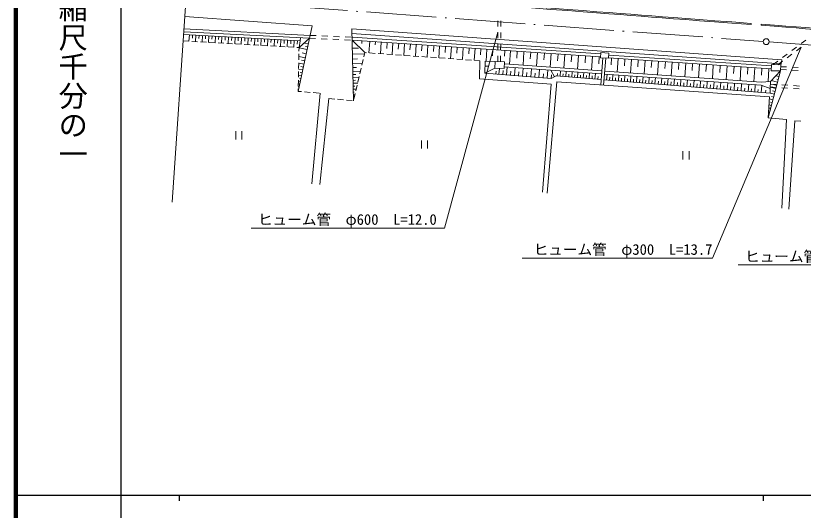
# Model space of a CAD drawing. Units: millimetres, scale not verified. Extents: x 40000 to 680000, y 20000 to 380000.
# Drawn here: x 40000 to 174875, y 202409 to 287218 of the extents above; entities that cross this region are included whole.
import ezdxf
from ezdxf.enums import TextEntityAlignment as Align

# ---------------------------------------------------------------- set-up
doc = ezdxf.new("R2010")
doc.units = ezdxf.units.MM
doc.header["$LTSCALE"] = 1000
doc.linetypes.add('LONG_DASHED_DOTTED', pattern=[15.25, 12, -1.5, 0.25, -1.5])
for name, color, linetype, lineweight in [('M-BGD', 7, 'Continuous', 13), ('M-BMK', 7, 'LONG_DASHED_DOTTED', 13), ('M-STR-HTXT', 7, 'Continuous', 13), ('M-TTL', 2, 'Continuous', 140), ('M-TTL-BAND', 7, 'Continuous', 25)]:
    doc.layers.add(name, color=color, linetype=linetype, lineweight=lineweight)
doc.styles.add('@ＭＳ ゴシック', font='')
doc.styles.add('ＭＳ ゴシック', font='')
doc.styles.get('@ＭＳ ゴシック').set_extended_font_data('@MS Gothic')
doc.styles.get('ＭＳ ゴシック').set_extended_font_data('MS Gothic')

msp = doc.modelspace()

# ---------------------------------------------------------------- linework, layer by layer
at = {"layer": 'M-BGD'}
for p, q in [((122568, 285360), (122573, 286360)), ((123068, 285348), (123073, 286348)), ((68798, 284949), (90435, 283851)), ((165961, 285892), (165946, 285693)), ((167660, 285576), (167675, 285775)), ((68764, 284450), (90328, 283356)), ((69733, 283955), (69670, 282840)), ((70291, 283924), (70259, 283366)), ((70849, 283892), (70786, 282776)), ((71407, 283861), (71375, 283303)), ((71965, 283830), (71902, 282712)), ((72523, 283798), (72492, 283240)), ((73082, 283767), (73019, 282649)), ((73641, 283735), (73610, 283176)), ((74200, 283704), (74137, 282585)), ((74760, 283672), (74728, 283113)), ((75319, 283641), (75256, 282521)), ((75879, 283609), (75847, 283049)), ((76439, 283578), (76376, 282457)), ((76999, 283546), (76968, 282986)), ((77559, 283515), (77496, 282393)), ((78120, 283483), (78089, 282922)), ((78681, 283452), (78618, 282329)), ((79242, 283420), (79211, 282859)), ((79803, 283389), (79740, 282265)), ((80365, 283357), (80333, 282795)), ((80927, 283325), (80863, 282201)), ((81489, 283294), (81457, 282732)), ((82051, 283262), (81987, 282137)), ((90328, 283356), (88523, 281764)), ((90328, 283356), (91327, 283310)), ((90435, 283851), (91434, 283805)), ((92326, 283264), (93325, 283218)), ((92433, 283759), (93432, 283713)), ((94430, 283668), (95429, 283622)), ((96428, 283576), (97427, 283530)), ((97589, 284158), (171119, 278989)), ((97603, 283522), (140202, 280657)), ((122558, 283360), (122563, 284360)), ((123058, 283348), (123063, 284348)), ((68660, 282897), (69658, 282840)), ((70157, 282812), (71156, 282755)), ((71655, 282727), (72653, 282670)), ((73153, 282641), (74151, 282584)), ((74650, 282556), (75648, 282499)), ((76148, 282470), (77146, 282413)), ((77645, 282385), (78644, 282328)), ((79143, 282299), (80141, 282242)), ((80640, 282214), (81639, 282157)), ((82138, 282128), (83136, 282071)), ((82613, 283230), (82582, 282668)), ((83176, 283199), (83112, 282073)), ((83635, 282043), (84634, 281986)), ((83739, 283167), (83707, 282604)), ((84302, 283135), (84238, 282009)), ((84865, 283104), (84833, 282540)), ((85133, 281958), (86131, 281901)), ((85429, 283072), (85365, 281944)), ((85992, 283040), (85961, 282476)), ((86556, 283008), (86493, 281880)), ((87121, 282977), (87089, 282412)), ((87685, 282945), (87621, 281816)), ((88249, 282913), (88218, 282348)), ((88728, 282886), (88523, 281764)), ((90118, 282378), (89396, 282533)), ((90013, 281889), (89652, 281967)), ((94324, 283172), (95323, 283126)), ((96322, 283080), (97321, 283034)), ((97615, 283020), (140172, 280158)), ((99793, 280884), (97615, 283020)), ((99290, 282907), (99258, 282439)), ((100625, 282818), (100492, 280835)), ((101611, 282751), (101576, 282241)), ((102604, 282684), (102470, 280697)), ((103598, 282618), (103531, 281624)), ((104592, 282551), (104458, 280557)), ((105588, 282484), (105521, 281487)), ((106585, 282417), (106450, 280418)), ((107584, 282350), (107517, 281350)), ((108584, 282282), (108449, 280278)), ((109586, 282215), (109519, 281213)), ((110589, 282148), (110453, 280137)), ((111594, 282080), (111526, 281075)), ((112599, 282012), (112463, 279996)), ((113607, 281945), (113539, 280937)), ((122549, 281360), (122554, 282360)), ((123049, 281348), (123054, 282348)), ((174503, 282439), (175303, 283039)), ((86631, 281872), (87629, 281815)), ((88128, 281787), (88523, 281764)), ((88501, 280660), (88481, 279660)), ((88523, 281764), (88511, 281160)), ((89908, 281400), (88522, 281698)), ((89759, 280707), (89066, 280856)), ((97647, 281653), (98682, 281678)), ((97671, 280618), (99742, 280667)), ((99629, 280186), (99793, 280884)), ((99793, 280884), (100074, 280865)), ((100573, 280830), (101570, 280760)), ((102069, 280725), (103067, 280655)), ((103565, 280620), (104563, 280550)), ((114615, 281877), (114479, 279855)), ((115626, 281809), (115558, 280798)), ((116637, 281741), (116500, 279713)), ((117650, 281673), (117582, 280659)), ((118664, 281604), (118528, 279571)), ((119681, 281536), (119613, 280519)), ((120698, 281468), (120559, 279403)), ((121730, 281398), (121661, 280366)), ((123748, 281263), (123682, 280277)), ((124733, 281196), (124578, 278884)), ((125890, 281119), (125812, 279962)), ((127046, 281041), (126890, 278718)), ((128207, 280963), (128129, 279802)), ((129368, 280885), (129212, 278552)), ((130535, 280806), (130456, 279640)), ((131701, 280728), (131543, 278386)), ((132872, 280649), (132793, 279478)), ((134043, 280570), (133885, 278218)), ((171302, 280040), (172102, 280640)), ((172113, 280022), (172913, 280622)), ((172902, 281239), (173703, 281839)), ((173713, 281222), (174513, 281822)), ((89611, 280014), (88493, 280254)), ((89490, 279455), (88932, 279575)), ((97691, 279796), (98513, 279815)), ((99286, 278725), (99515, 279699)), ((105062, 280515), (106059, 280445)), ((106558, 280410), (107556, 280340)), ((108054, 280305), (109052, 280235)), ((109551, 280200), (110548, 280131)), ((111047, 280096), (112045, 280026)), ((112543, 279991), (113541, 279921)), ((114040, 279886), (115037, 279816)), ((115536, 279781), (116534, 279711)), ((117032, 279676), (118030, 279606)), ((118529, 279571), (119455, 279506)), ((122539, 279360), (122544, 280360)), ((123039, 279348), (123044, 280348)), ((135219, 280491), (135140, 279315)), ((136395, 280412), (136236, 278050)), ((137576, 280333), (137497, 279152)), ((138757, 280253), (138598, 277881)), ((139943, 280174), (139863, 278988)), ((140185, 275351), (140558, 279985)), ((140683, 275315), (141058, 279955)), ((141540, 279976), (169404, 278097)), ((141570, 280475), (169414, 278597)), ((142044, 279942), (141968, 278823)), ((143163, 279867), (143008, 277566)), ((144313, 279789), (144236, 278639)), ((145464, 279712), (145308, 277401)), ((146619, 279634), (146541, 278479)), ((147774, 279556), (147617, 277236)), ((148934, 279478), (148855, 278318)), ((150093, 279399), (149936, 277071)), ((151258, 279321), (151179, 278156)), ((152422, 279242), (152264, 276904)), ((169702, 278840), (170502, 279440)), ((170512, 278823), (171312, 279423)), ((89160, 277918), (88449, 278071)), ((88471, 279160), (88450, 278160)), ((89370, 278896), (88469, 279090)), ((89265, 278407), (88815, 278504)), ((97710, 278974), (99354, 279013)), ((97725, 278322), (98378, 278337)), ((98944, 277265), (99172, 278238)), ((120368, 277393), (122077, 278206)), ((120391, 278586), (121004, 278574)), ((122745, 277190), (122830, 278188)), ((123672, 278447), (140338, 277256)), ((123684, 278948), (140378, 277754)), ((124078, 277076), (124192, 278410)), ((125430, 276961), (125546, 278313)), ((126801, 276844), (126918, 278215)), ((128191, 276726), (128309, 278116)), ((129600, 276606), (129720, 278015)), ((131028, 276484), (131150, 277913)), ((132261, 276716), (131661, 277876)), ((153591, 279163), (153512, 277994)), ((154760, 279085), (154602, 276737)), ((155934, 279005), (155855, 277832)), ((157108, 278926), (156949, 276569)), ((158286, 278847), (158207, 277668)), ((159465, 278767), (159305, 276401)), ((160648, 278687), (160568, 277504)), ((161831, 278608), (161671, 276231)), ((163020, 278527), (162939, 277339)), ((164208, 278447), (164047, 276062)), ((165400, 278367), (165320, 277174)), ((166593, 278286), (166432, 275891)), ((167791, 278206), (167710, 277008)), ((168989, 278125), (168840, 275920)), ((171003, 277980), (172002, 277931)), ((171014, 278480), (172013, 278431)), ((171119, 278989), (171021, 278812)), ((173001, 277882), (174000, 277833)), ((173011, 278382), (174010, 278333)), ((88440, 277661), (88420, 276661)), ((88950, 276941), (88428, 277053)), ((88845, 276452), (88584, 276508)), ((89055, 277430), (88700, 277506)), ((97740, 277669), (99046, 277699)), ((97752, 277150), (98271, 277163)), ((97765, 276632), (98801, 276656)), ((98602, 275804), (98830, 276778)), ((122246, 277233), (122288, 277732)), ((123412, 277133), (123468, 277800)), ((124754, 277019), (124812, 277695)), ((126116, 276903), (126174, 277588)), ((127496, 276785), (127555, 277480)), ((128895, 276666), (128955, 277370)), ((130314, 276545), (130375, 277259)), ((131678, 276429), (131734, 277079)), ((132720, 276871), (132757, 277335)), ((133218, 276831), (133293, 277759)), ((133717, 276791), (133754, 277260)), ((134215, 276752), (134290, 277688)), ((134714, 276712), (134751, 277184)), ((135212, 276672), (135288, 277617)), ((135710, 276632), (135749, 277109)), ((136209, 276592), (136285, 277545)), ((136707, 276552), (136746, 277033)), ((137206, 276512), (137283, 277474)), ((137704, 276472), (137743, 276957)), ((138202, 276432), (138280, 277403)), ((138701, 276392), (138740, 276882)), ((139199, 276352), (139278, 277331)), ((139698, 276312), (139737, 276806)), ((140837, 277220), (167650, 275303)), ((140877, 277718), (167686, 275801)), ((141193, 276193), (141273, 277189)), ((141695, 276152), (141735, 276655)), ((142198, 276112), (142278, 277117)), ((142704, 276072), (142745, 276578)), ((143211, 276031), (143292, 277044)), ((143722, 275990), (143763, 276501)), ((144233, 275949), (144315, 276971)), ((145264, 275867), (145346, 276897)), ((146304, 275783), (146387, 276823)), ((147352, 275699), (147436, 276748)), ((148410, 275615), (148495, 276672)), ((149477, 275529), (149563, 276596)), ((150553, 275443), (150640, 276519)), ((170998, 277744), (168872, 269727)), ((169262, 275964), (170998, 277744)), ((170742, 276777), (170197, 276922)), ((88410, 276161), (88390, 275161)), ((88740, 275963), (88407, 276035)), ((88635, 275474), (88469, 275510)), ((97776, 276132), (98165, 276141)), ((97788, 275632), (98566, 275651)), ((98259, 274344), (98487, 275318)), ((144748, 275908), (144790, 276423)), ((145784, 275825), (145825, 276345)), ((146828, 275741), (146870, 276266)), ((147881, 275657), (147924, 276186)), ((148944, 275572), (148986, 276105)), ((150015, 275486), (150058, 276024)), ((151096, 275399), (151140, 275942)), ((151639, 275356), (151726, 276441)), ((152186, 275312), (152230, 275859)), ((152734, 275268), (152821, 276363)), ((153286, 275224), (153330, 275776)), ((153838, 275180), (153926, 276284)), ((154395, 275135), (154439, 275692)), ((154951, 275091), (155041, 276204)), ((155513, 275046), (155558, 275607)), ((156075, 275001), (156165, 276124)), ((156641, 274955), (156687, 275522)), ((157208, 274910), (157299, 276043)), ((157779, 274864), (157825, 275435)), ((158351, 274818), (158442, 275961)), ((158927, 274772), (158973, 275348)), ((159503, 274726), (159596, 275879)), ((160085, 274679), (160131, 275261)), ((160666, 274633), (160759, 275795)), ((161252, 274586), (161299, 275172)), ((161839, 274539), (161933, 275712)), ((163021, 274444), (163116, 275627)), ((164214, 274349), (164310, 275542)), ((165437, 274251), (165533, 275454)), ((166562, 274161), (166660, 275374)), ((167660, 274073), (167755, 275265)), ((169235, 275501), (170233, 275433)), ((170486, 275811), (169395, 276100)), ((170341, 275265), (169796, 275410)), ((170614, 276294), (170341, 276366)), ((171230, 275364), (172228, 275295)), ((173225, 275226), (174223, 275157)), ((88425, 274496), (88354, 274512)), ((88380, 274661), (88371, 274245)), ((88371, 274245), (88953, 274196)), ((88530, 274985), (88387, 275016)), ((89451, 274154), (90447, 274071)), ((92137, 273929), (90710, 258380)), ((90946, 274029), (91942, 273945)), ((97800, 275132), (98059, 275139)), ((97811, 274633), (98330, 274645)), ((97823, 274133), (97953, 274136)), ((97917, 272884), (98145, 273857)), ((162430, 274492), (162477, 275083)), ((163618, 274396), (163666, 274993)), ((164835, 274299), (164872, 274767)), ((165959, 274209), (165998, 274698)), ((167112, 274116), (167150, 274584)), ((168434, 274011), (168471, 274471)), ((169940, 273754), (169198, 273950)), ((169206, 275002), (170203, 274933)), ((170196, 274720), (169231, 274976)), ((170068, 274237), (169585, 274365)), ((171201, 274865), (172198, 274796)), ((173196, 274727), (174194, 274658)), ((92094, 258262), (93634, 273028)), ((93634, 273028), (94629, 272935)), ((95127, 272888), (96123, 272795)), ((96621, 272749), (97616, 272656)), ((97835, 273633), (98094, 273639)), ((169684, 272787), (169061, 272952)), ((169812, 273270), (169441, 273369)), ((169428, 271820), (169001, 271933)), ((169299, 271337), (169086, 271394)), ((169556, 272304), (169244, 272386)), ((169043, 270370), (168928, 270401)), ((169171, 270854), (168942, 270915)), ((172022, 269446), (171193, 254207)), ((173452, 269187), (172423, 254030)), ((173452, 269187), (174450, 269117)), ((77696, 267420), (77696, 266020)), ((78746, 267420), (78746, 266020)), ((109494, 265841), (109494, 264441)), ((110544, 265841), (110544, 264441)), ((154268, 263968), (154268, 262568)), ((155318, 263968), (155318, 262568))]:
    msp.add_line(p, q, dxfattribs=at)
for points in [[(68942, 287087), (90780, 285457), (88371, 274245)], [(97858, 272633), (97570, 284945), (171180, 279627), (171119, 278989)], [(68735, 284011), (88728, 282886), (88795, 283434)], [(119455, 279506), (119436, 276391), (131675, 275479), (130242, 256975)], [(122105, 279371), (120407, 279406), (120368, 277393), (131701, 276427), (132582, 276882), (140259, 276267)], [(131031, 256778), (132650, 275886), (169081, 273297)], [(140757, 276228), (169198, 273949), (169190, 274742)], [(167686, 275801), (169262, 275964), (169190, 274742), (167650, 275303)], [(169081, 273297), (168872, 269727), (172022, 269446)]]:
    msp.add_lwpolyline(points, dxfattribs=at)
for points in [[(140163, 280008), (141537, 279927), (141590, 280809), (140216, 280891)], [(122077, 278206), (123665, 278168), (123693, 279333), (122105, 279371)], [(169397, 277778), (170998, 277744), (171021, 278812), (169420, 278846)]]:
    msp.add_lwpolyline(points, close=True, dxfattribs=at)
for points in [[(128330, 288766), (147146, 287329), (147146, 287329), (165961, 285892)], [(165946, 285693), (147130, 287129), (147130, 287129), (128315, 288566)], [(193192, 283612), (180426, 284594), (180426, 284594), (167660, 285576)], [(167675, 285775), (180441, 284793), (180441, 284793), (193208, 283812)]]:
    msp.add_open_spline(points, degree=3, dxfattribs=at)
at = {"layer": 'M-BMK'}
for p, q in [((69646, 290117), (168035, 282809)), ((169032, 282735), (267752, 275403))]:
    msp.add_line(p, q, dxfattribs=at)
at = {"layer": 'M-BMK', "linetype": 'Continuous'}
msp.add_circle((168534, 282772), 500, dxfattribs=at)
at = {"layer": 'M-STR-HTXT'}
msp.add_line((66800, 255239), (69114, 289655), dxfattribs=at)
for points in [[(80334, 250813), (113417, 250813), (122564, 284398)], [(174509, 281818), (159324, 245669), (126735, 245669)], [(163702, 244473), (196239, 244473), (193585, 278724)]]:
    msp.add_lwpolyline(points, dxfattribs=at)
at = {"layer": 'M-TTL'}
msp.add_line((40000, 380000), (40000, 20000), dxfattribs=at)
at = {"layer": 'M-TTL-BAND'}
for p, q in [((58000, 370000), (58000, 20000)), ((40000, 205000), (579000, 205000)), ((68000, 205000), (68000, 204000)), ((168000, 205000), (168000, 204000))]:
    msp.add_line(p, q, dxfattribs=at)

# ---------------------------------------------------------------- texts
at = {"layer": 'M-STR-HTXT', "style": 'ＭＳ ゴシック'}
msp.add_text('ヒューム管\u3000φ600  L=12.0', height=1833, dxfattribs=at).set_placement((96800, 250813), align=Align.BOTTOM_CENTER)
for s, p in [('ヒューム管\u3000φ300  L=13.7', (159324, 245669)), ('ヒューム管\u3000φ600  L=13.4', (195528, 244473))]:
    msp.add_text(s, height=1833, dxfattribs=at).set_placement(p, align=Align.BOTTOM_RIGHT)
at = {"layer": 'M-TTL-BAND', "style": '@ＭＳ ゴシック'}
msp.add_text('縮尺千分の一', height=3666, rotation=270, dxfattribs=at).set_placement((49777, 261030), align=Align.MIDDLE_RIGHT)

doc.saveas('drawing.dxf')
